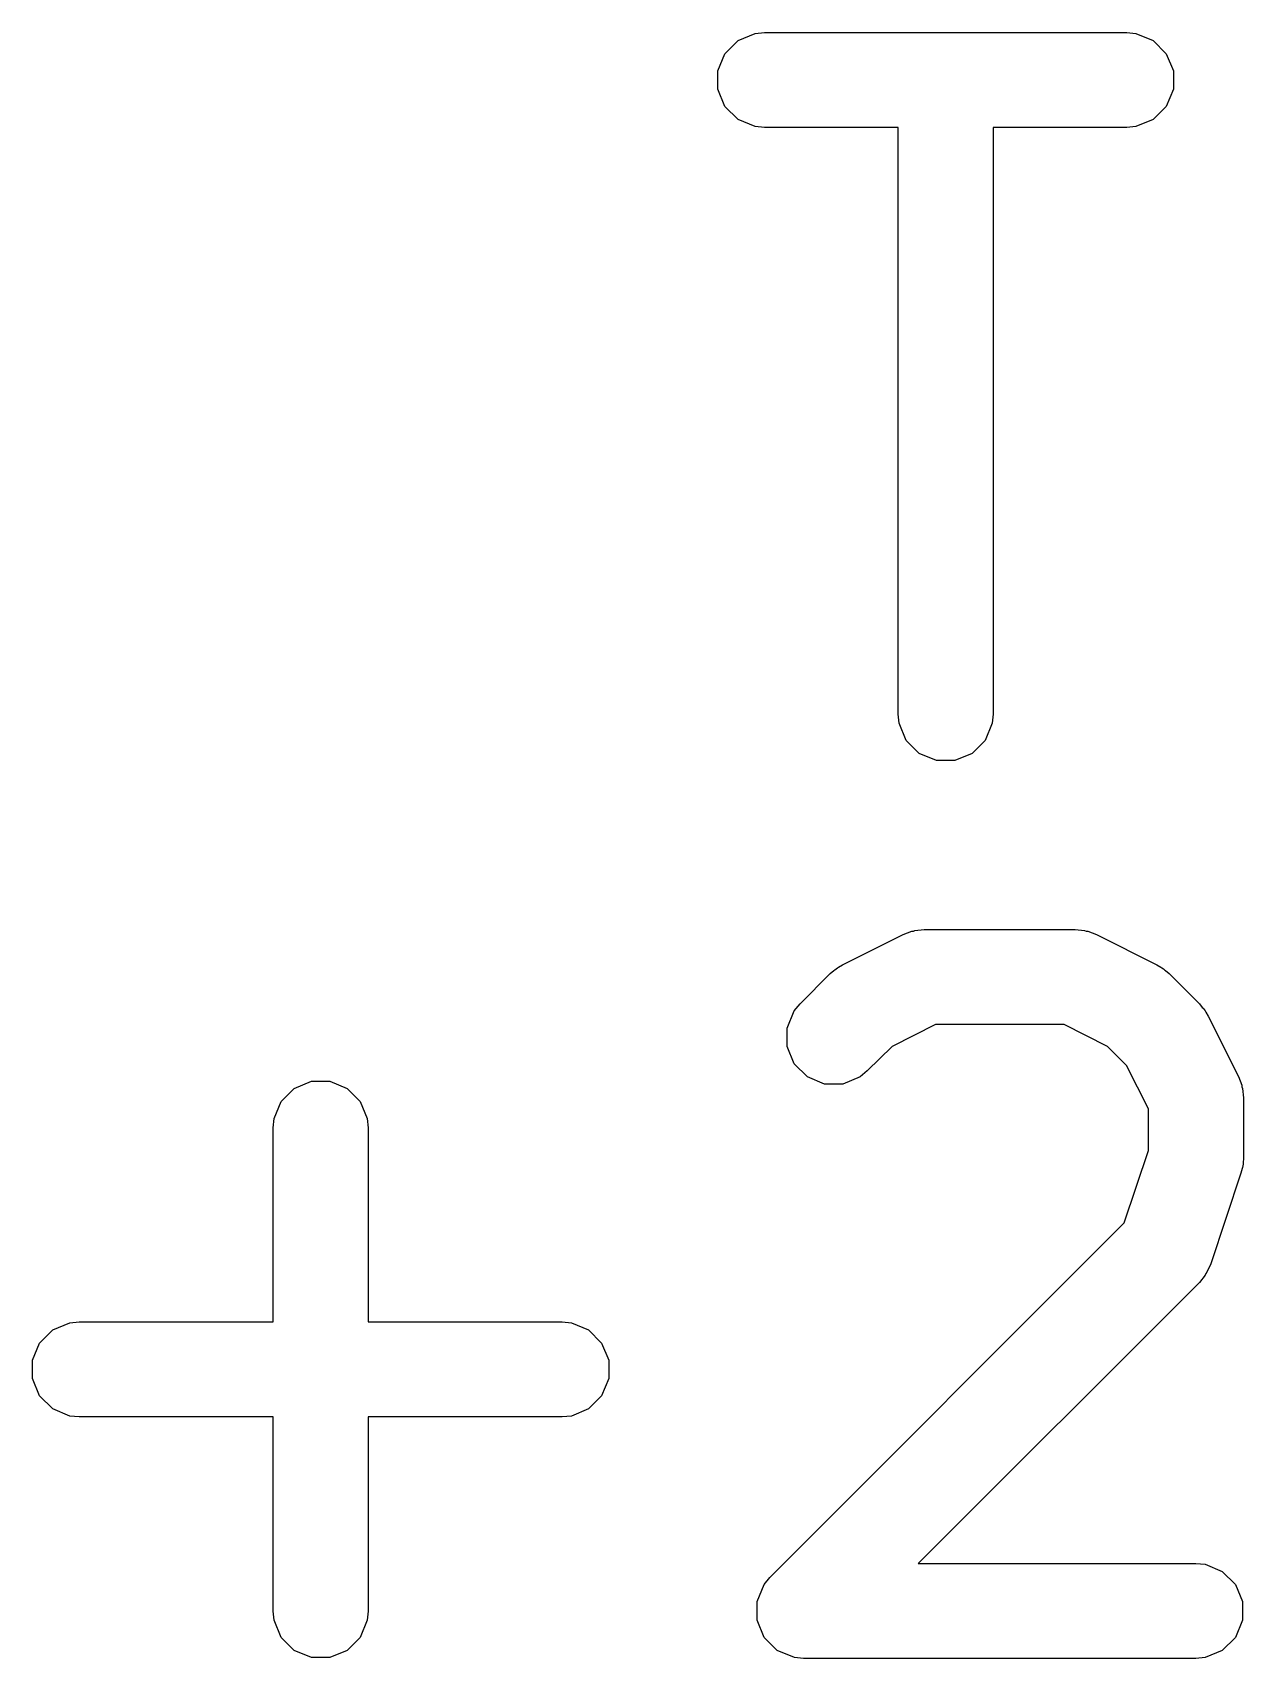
# Model space of a CAD drawing. Header units: inches. Extents: x 1.3 to 5.24, y -7.03 to -1.12.
# Drawn here: x 2.0261 to 2.1013, y -3.0884 to -2.9874 of the extents above; entities that cross this region are included whole.
import ezdxf

# ---------------------------------------------------------------- set-up
doc = ezdxf.new("R2010")
doc.units = ezdxf.units.IN
doc.header["$MEASUREMENT"] = 0
doc.layers.add('F.Silkscreen', color=41, linetype='CONTINUOUS', true_color=0xf2eda1)

msp = doc.modelspace()

# ---------------------------------------------------------------- linework, layer by layer
at = {"layer": 'F.Silkscreen', "linetype": 'CONTINUOUS'}
for p, q in [((2.06912, -2.98871), (2.06994, -2.98789)), ((2.06994, -2.98789), (2.071, -2.98745)), ((2.071, -2.98745), (2.07158, -2.98739)), ((2.07158, -2.98739), (2.09408, -2.98739)), ((2.09408, -2.98739), (2.09465, -2.98745)), ((2.09465, -2.98745), (2.09572, -2.98789)), ((2.09572, -2.98789), (2.09653, -2.98871)), ((2.06868, -2.98977), (2.06912, -2.98871)), ((2.09653, -2.98871), (2.09697, -2.98977)), ((2.06868, -2.99092), (2.06868, -2.98977)), ((2.09697, -2.98977), (2.09697, -2.99092)), ((2.06912, -2.99199), (2.06868, -2.99092)), ((2.09697, -2.99092), (2.09653, -2.99199)), ((2.06994, -2.9928), (2.06912, -2.99199)), ((2.09653, -2.99199), (2.09572, -2.9928)), ((2.071, -2.99324), (2.06994, -2.9928)), ((2.09572, -2.9928), (2.09465, -2.99324)), ((2.07158, -2.9933), (2.071, -2.99324)), ((2.07987, -2.9933), (2.07158, -2.9933)), ((2.07987, -3.02972), (2.07987, -2.9933)), ((2.09408, -2.9933), (2.08578, -2.9933)), ((2.08578, -2.9933), (2.08578, -3.02972)), ((2.09465, -2.99324), (2.09408, -2.9933)), ((2.07993, -3.03029), (2.07987, -3.02972)), ((2.08037, -3.03136), (2.07993, -3.03029)), ((2.08572, -3.03029), (2.08528, -3.03136)), ((2.08578, -3.02972), (2.08572, -3.03029)), ((2.08119, -3.03217), (2.08037, -3.03136)), ((2.08528, -3.03136), (2.08447, -3.03217)), ((2.08225, -3.03261), (2.08119, -3.03217)), ((2.08447, -3.03217), (2.0834, -3.03261)), ((2.0834, -3.03261), (2.08225, -3.03261)), ((2.07643, -3.04529), (2.08018, -3.04341)), ((2.08018, -3.04341), (2.08072, -3.04321)), ((2.08072, -3.04321), (2.08083, -3.0432)), ((2.08083, -3.0432), (2.08092, -3.04316)), ((2.08092, -3.04316), (2.0815, -3.0431)), ((2.0815, -3.0431), (2.09087, -3.0431)), ((2.09087, -3.0431), (2.09145, -3.04316)), ((2.09145, -3.04316), (2.09155, -3.0432)), ((2.09155, -3.0432), (2.09165, -3.04321)), ((2.09165, -3.04321), (2.09219, -3.04341)), ((2.09219, -3.04341), (2.09594, -3.04529)), ((2.07566, -3.04584), (2.07589, -3.04566)), ((2.07589, -3.04566), (2.07594, -3.0456)), ((2.07594, -3.0456), (2.07603, -3.04554)), ((2.07603, -3.04554), (2.07611, -3.04548)), ((2.07611, -3.04548), (2.07618, -3.04545)), ((2.07618, -3.04545), (2.07643, -3.04529)), ((2.09594, -3.04529), (2.09619, -3.04545)), ((2.09619, -3.04545), (2.09626, -3.04548)), ((2.09626, -3.04548), (2.09635, -3.04554)), ((2.09635, -3.04554), (2.09643, -3.0456)), ((2.09643, -3.0456), (2.09649, -3.04566)), ((2.09649, -3.04566), (2.09671, -3.04584)), ((2.07379, -3.04772), (2.07566, -3.04584)), ((2.09671, -3.04584), (2.09859, -3.04772)), ((2.07298, -3.04923), (2.07342, -3.04816)), ((2.07342, -3.04816), (2.07379, -3.04772)), ((2.09859, -3.04772), (2.09877, -3.04794)), ((2.09877, -3.04794), (2.09883, -3.04799)), ((2.09883, -3.04799), (2.09889, -3.04808)), ((2.09889, -3.04808), (2.09895, -3.04816)), ((2.09895, -3.04816), (2.09898, -3.04824)), ((2.09898, -3.04824), (2.09914, -3.04848)), ((2.09914, -3.04848), (2.10101, -3.05223)), ((2.07298, -3.05038), (2.07298, -3.04923)), ((2.0822, -3.04901), (2.0795, -3.05036)), ((2.09018, -3.04901), (2.0822, -3.04901)), ((2.09287, -3.05036), (2.09018, -3.04901)), ((2.07342, -3.05145), (2.07298, -3.05038)), ((2.0795, -3.05036), (2.07796, -3.05189)), ((2.09407, -3.05155), (2.09287, -3.05036)), ((2.07424, -3.05226), (2.07342, -3.05145)), ((2.09542, -3.05425), (2.09407, -3.05155)), ((2.04236, -3.05297), (2.04343, -3.05253)), ((2.04343, -3.05253), (2.04458, -3.05253)), ((2.04458, -3.05253), (2.04565, -3.05297)), ((2.0753, -3.0527), (2.07424, -3.05226)), ((2.07645, -3.0527), (2.0753, -3.0527)), ((2.07752, -3.05226), (2.07645, -3.0527)), ((2.07796, -3.05189), (2.07752, -3.05226)), ((2.10101, -3.05223), (2.10122, -3.05278)), ((2.04155, -3.05379), (2.04236, -3.05297)), ((2.04565, -3.05297), (2.04646, -3.05379)), ((2.10122, -3.05278), (2.10123, -3.05288)), ((2.10123, -3.05288), (2.10127, -3.05298)), ((2.10127, -3.05298), (2.10133, -3.05355)), ((2.10133, -3.05355), (2.10133, -3.0573)), ((2.04111, -3.05485), (2.04155, -3.05379)), ((2.04646, -3.05379), (2.0469, -3.05485)), ((2.09542, -3.05683), (2.09542, -3.05425)), ((2.04105, -3.05543), (2.04111, -3.05485)), ((2.04105, -3.06748), (2.04105, -3.05543)), ((2.0469, -3.05485), (2.04696, -3.05543)), ((2.04696, -3.05543), (2.04696, -3.06748)), ((2.09392, -3.06133), (2.09542, -3.05683)), ((2.10128, -3.05778), (2.10127, -3.05788)), ((2.1013, -3.05767), (2.10128, -3.05778)), ((2.10133, -3.0573), (2.1013, -3.0576)), ((2.1013, -3.0576), (2.1013, -3.05767)), ((2.10117, -3.05824), (2.0993, -3.06386)), ((2.10124, -3.05795), (2.10117, -3.05824)), ((2.10127, -3.05788), (2.10124, -3.05795)), ((2.07191, -3.08334), (2.09392, -3.06133)), ((2.09895, -3.06457), (2.09859, -3.06502)), ((2.09899, -3.06447), (2.09895, -3.06457)), ((2.09906, -3.06439), (2.09899, -3.06447)), ((2.0993, -3.06386), (2.09906, -3.06439)), ((2.09859, -3.06502), (2.08113, -3.08247)), ((2.02737, -3.06797), (2.02843, -3.06753)), ((2.02843, -3.06753), (2.02901, -3.06748)), ((2.02901, -3.06748), (2.04105, -3.06748)), ((2.04696, -3.06748), (2.059, -3.06748)), ((2.059, -3.06748), (2.05958, -3.06753)), ((2.05958, -3.06753), (2.06064, -3.06797)), ((2.02611, -3.06985), (2.02655, -3.06879)), ((2.02655, -3.06879), (2.02737, -3.06797)), ((2.06064, -3.06797), (2.06146, -3.06879)), ((2.06146, -3.06879), (2.0619, -3.06985)), ((2.02611, -3.071), (2.02611, -3.06985)), ((2.0619, -3.06985), (2.0619, -3.071)), ((2.02655, -3.07207), (2.02611, -3.071)), ((2.0619, -3.071), (2.06146, -3.07207)), ((2.02737, -3.07288), (2.02655, -3.07207)), ((2.02843, -3.07332), (2.02737, -3.07288)), ((2.06064, -3.07288), (2.05958, -3.07332)), ((2.06146, -3.07207), (2.06064, -3.07288)), ((2.02901, -3.07338), (2.02843, -3.07332)), ((2.04105, -3.07338), (2.02901, -3.07338)), ((2.04105, -3.08543), (2.04105, -3.07338)), ((2.059, -3.07338), (2.04696, -3.07338)), ((2.04696, -3.07338), (2.04696, -3.08543)), ((2.05958, -3.07332), (2.059, -3.07338)), ((2.08113, -3.08247), (2.09837, -3.08247)), ((2.09837, -3.08247), (2.09895, -3.08253)), ((2.09895, -3.08253), (2.10001, -3.08297)), ((2.10001, -3.08297), (2.10083, -3.08379)), ((2.07111, -3.08485), (2.07155, -3.08379)), ((2.07155, -3.08379), (2.07191, -3.08334)), ((2.10083, -3.08379), (2.10127, -3.08485)), ((2.07111, -3.086), (2.07111, -3.08485)), ((2.10127, -3.08485), (2.10127, -3.086)), ((2.04111, -3.086), (2.04105, -3.08543)), ((2.04155, -3.08707), (2.04111, -3.086)), ((2.0469, -3.086), (2.04646, -3.08707)), ((2.04696, -3.08543), (2.0469, -3.086)), ((2.07155, -3.08707), (2.07111, -3.086)), ((2.10127, -3.086), (2.10083, -3.08707)), ((2.04236, -3.08788), (2.04155, -3.08707)), ((2.04646, -3.08707), (2.04565, -3.08788)), ((2.07236, -3.08788), (2.07155, -3.08707)), ((2.10083, -3.08707), (2.10001, -3.08788)), ((2.04343, -3.08832), (2.04236, -3.08788)), ((2.04565, -3.08788), (2.04458, -3.08832)), ((2.07343, -3.08832), (2.07236, -3.08788)), ((2.10001, -3.08788), (2.09895, -3.08832)), ((2.04458, -3.08832), (2.04343, -3.08832)), ((2.074, -3.08838), (2.07343, -3.08832)), ((2.09837, -3.08838), (2.074, -3.08838)), ((2.09895, -3.08832), (2.09837, -3.08838))]:
    msp.add_line(p, q, dxfattribs=at)

doc.saveas('drawing.dxf')
